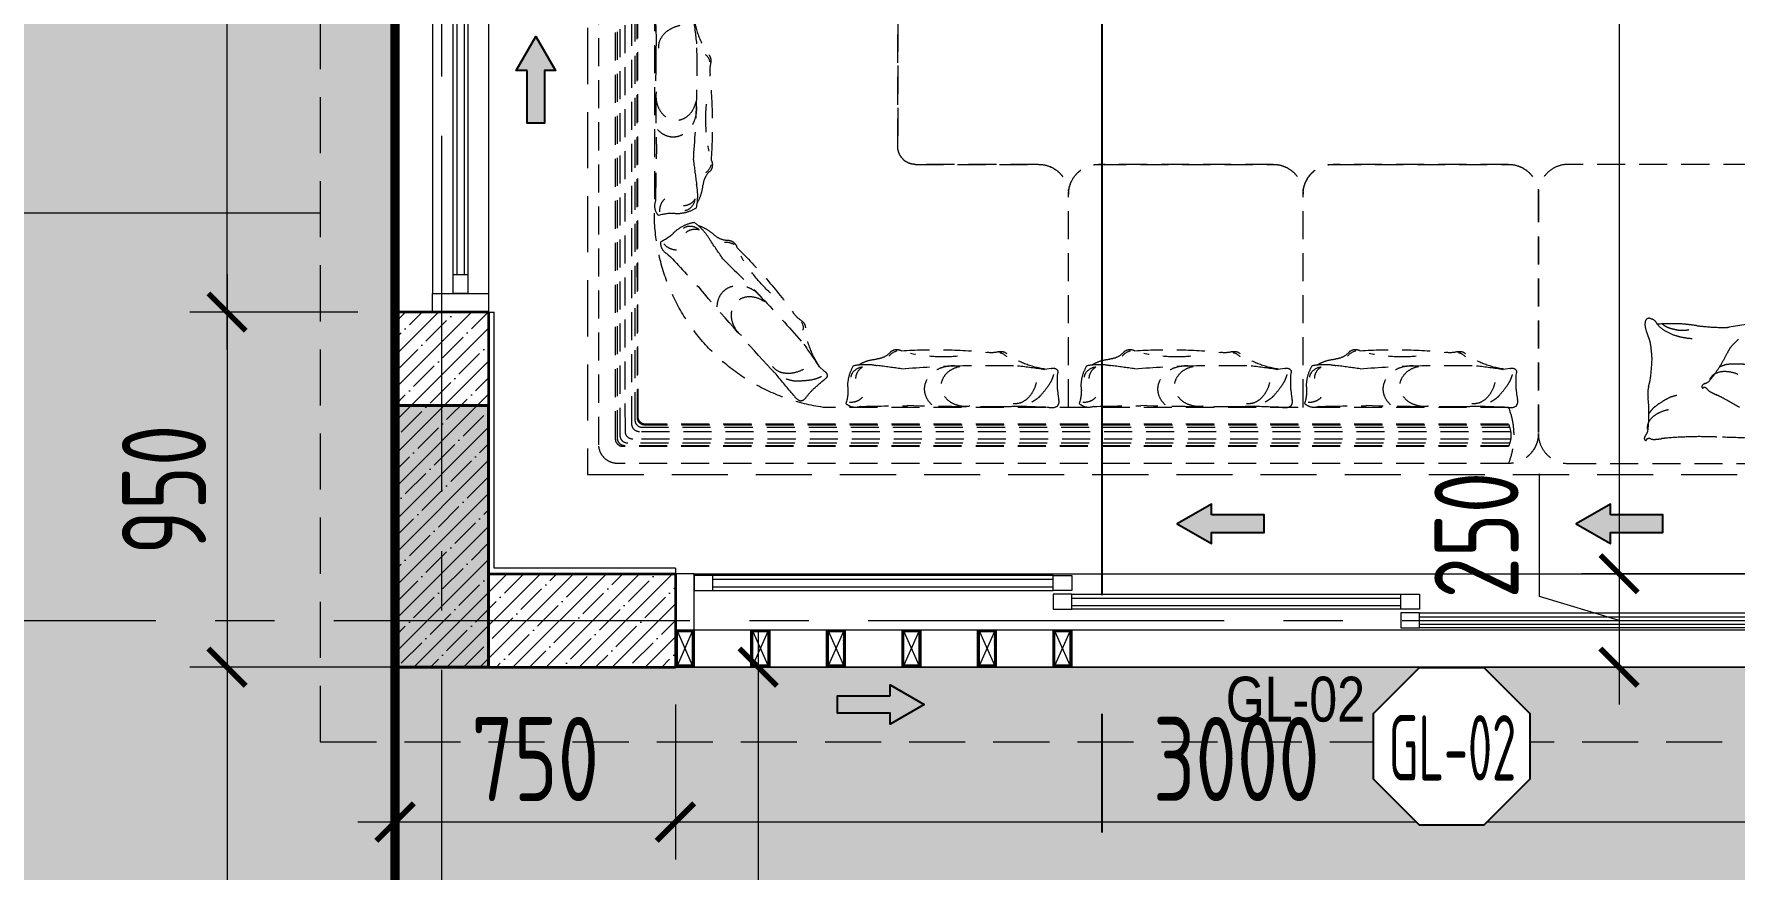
# Model space of a CAD drawing. Header units: millimetres. Extents: x -8913 to 62688, y -13000 to 43000.
# Drawn here: x 2034 to 6584, y 7457 to 9694 of the extents above; entities that cross this region are included whole.
import ezdxf
from ezdxf.enums import TextEntityAlignment as Align
from ezdxf.xclip import XClip

# ---------------------------------------------------------------- set-up
doc = ezdxf.new("R2010")
doc.units = ezdxf.units.MM
doc.header["$MEASUREMENT"] = 0
doc.header["$XCLIPFRAME"] = 0
doc.header["$PDMODE"] = 1
for name, pattern in [('1735 X DT-5BR-GFP$0$DASHED', [0.75, 0.5, -0.25]), ('1735 X DT-5BR-GFP$0$HIDDEN', [0.375, 0.25, -0.125]), ('1735 X DT-5BR-Grids$0$CENTER2', [28.575, 19.05, -3.175, 3.175, -3.175]), ('1735 X DT-5BR-Plot Limit$0$PHANTOM', [2.5, 1.25, -0.25, 0.25, -0.25, 0.25, -0.25])]:
    doc.linetypes.add(name, pattern=pattern)
for name, color, linetype, lineweight in [('02-Col-DT-5BR-Ground$0$ST--Column', 4, 'Continuous', 40), ('05--LEADER', 8, 'Continuous', 13), ('07--DIM-2', 2, 'Continuous', 25), ('08--WINREF', 7, 'Continuous', 25), ('1735 X DT-5BR-GFP$0$04--HATCH-0', 251, 'Continuous', 9), ('1735 X DT-5BR-GFP$0$06--LINE ABOVE', 9, '1735 X DT-5BR-GFP$0$DASHED', 15), ('1735 X DT-5BR-GFP$0$F--BLOCKWALL-3--INSULATED', 3, 'Continuous', 35), ('1735 X DT-5BR-GFP$0$F--BLOCKWALL-HATCH--INSULATED', 251, 'Continuous', 13), ('1735 X DT-5BR-GFP$0$L--DOORS-1', 9, 'Continuous', 18), ('1735 X DT-5BR-GFP$0$L--DOORS-2', 2, 'Continuous', 25), ('1735 X DT-5BR-GFP$0$L--LOUVER-TIMBER', 1, 'Continuous', 15), ('1735 X DT-5BR-GFP$0$L--WINDOW-0', 8, 'Continuous', 13), ('1735 X DT-5BR-GFP$0$L--WINDOW-1', 9, 'Continuous', 18), ('1735 X DT-5BR-GFP$0$L--WINDOW-2', 2, 'Continuous', 15), ('1735 X DT-5BR-GFP$0$M--PLASTER-0', 8, 'Continuous', 9), ('1735 X DT-5BR-GFP$0$N--FURNITURE-0', 251, '1735 X DT-5BR-GFP$0$HIDDEN', 13), ('1735 X DT-5BR-GFP-Ext$0$A-HATCH ID PAVING', 251, 'Continuous', 0), ('1735 X DT-5BR-Grids$0$03--GRID', 252, '1735 X DT-5BR-Grids$0$CENTER2', 5), ('1735 X DT-5BR-Grids$0$08--SECTREF-LINE', 7, 'Continuous', 25), ('Z--X-REF', 7, 'Continuous', 0)]:
    doc.layers.add(name, color=color, linetype=linetype, lineweight=lineweight)
for name, color, linetype in [('02-Col-DT-5BR-Ground$0$ST--Column Hatch', 253, 'Continuous'), ('08--SPACENUMBER-1', 8, 'Continuous'), ('08--WINREF-1', 8, 'Continuous'), ('1735 X DT-5BR-GFP$0$G-COLR-252', 252, 'Continuous'), ('1735 X DT-5BR-GFP$0$L-Louvers 1', 2, 'Continuous'), ('1735 X DT-5BR-Plot Limit$0$Z-BUILDING SETBACK', 150, '1735 X DT-5BR-Plot Limit$0$PHANTOM')]:
    doc.layers.add(name, color=color, linetype=linetype)
for name, color, linetype, lineweight, plot in [('1735 X DT-5BR-GFP$0$00--Glazing No', 6, 'Continuous', 0, False), ('1735 X DT-5BR-GFP$0$X-Wipeout 1', 251, 'Continuous', 25, False), ('1735 X DT-5BR-GFP-Ext$0$00--ORIGIN', 6, 'Continuous', 0, False)]:
    doc.layers.add(name, color=color, linetype=linetype, lineweight=lineweight, plot=plot)
doc.styles.add('1735 X DT-5BR-GFP$0$style1', font='arial.ttf', dxfattribs={"width": 0.8, "height": 250})
doc.styles.add('ISO', font='isocp2.shx', dxfattribs={"width": 0.8})
doc.dimstyles.new('1-100_AR', dxfattribs={"dimtxt": 225, "dimasz": 100, "dimexe": 100, "dimexo": 100, "dimgap": 0, "dimtad": 0, "dimdec": 0, "dimzin": 12, "dimdsep": 46, "dimtxsty": 'ISO', "dimblk": 'ARCHTICK', "dimcen": 100, "dimdle": 100, "dimclrd": 8, "dimclre": 9, "dimclrt": 2, "dimadec": 0, "dimazin": 0, "dimtfac": 1, "dimtdec": 0, "dimtmove": 0, "dimatfit": 2, "dimldrblk": 'ARCHTICK', "dimfxl": 1, "dimtvp": 0.75, "dimtolj": 1, "dimtzin": 12, "dimlwd": 9, "dimlwe": 9, "dimarcsym": 0})
doc.dimstyles.new('Copy of 1-100_AR LEADER', dxfattribs={"dimtxt": 200, "dimasz": 100, "dimexe": 100, "dimexo": 100, "dimgap": 0, "dimtad": 0, "dimdec": 0, "dimzin": 12, "dimdsep": 46, "dimtxsty": 'ISO', "dimcen": 150, "dimdle": 100, "dimclrd": 8, "dimclre": 9, "dimclrt": 2, "dimadec": 0, "dimazin": 0, "dimtfac": 1, "dimtdec": 0, "dimtmove": 0, "dimatfit": 2, "dimfxl": 1, "dimtvp": 0.75, "dimtolj": 1, "dimtzin": 12, "dimlwd": 9, "dimlwe": 9, "dimarcsym": 0})

# ---------------------------------------------------------------- blocks, each defined once
blk = doc.blocks.new('1735 X DT-5BR-GFP$0$A$Cfd436dfb')
at = {"ltscale": 300}
for p, q in [((663.2, 607.6), (-1720.3, 608.3)), ((639.1, 550.3), (-1724.5, 550.9)), ((646, 557.6), (-1722.2, 558.2)), ((648.2, 562.6), (-1719.4, 563.3)), ((713.2, -1825.4), (713.2, 557.6)), ((628.1, 536.7), (-1726.6, 537.3)), ((608.4, 519), (-1725.3, 519.6)), ((597.4, 510.2), (-1722.9, 510.7)), ((590.5, 504.5), (-1720.7, 505.1)), ((588.2, 502.8), (-1719.9, 503.3)), ((648.1, -1831.4), (648.1, 516.7)), ((659.1, -1828.9), (659.1, 530.3)), ((666, -1825.4), (666, 537.6)), ((668.2, -1825.4), (668.2, 542.6)), ((6.4, 457.9), (-1719.8, 458.4)), ((608.2, -1825.4), (608.2, 482.8)), ((610.5, -1826.4), (610.5, 484.5)), ((617.4, -1828.9), (617.4, 490.2)), ((628.4, -1831.4), (628.4, 499)), ((466.4, 4.5), (454.3, 18.5)), ((563.2, -1825.4), (563.2, 7.8)), ((-133.9, -192.2), (-463.4, -191.9)), ((-86.8, -568.8), (-86.8, -239.3)), ((459.2, -603.2), (461.6, -584.9)), ((563.2, -648.8), (-6.8, -648.8)), ((-86.8, -1196.2), (-86.8, -728.8)), ((459.2, -1227.4), (461.6, -1209)), ((563.2, -1276.2), (-6.8, -1276.2)), ((-86.8, -1825.4), (-86.8, -1356.2)), ((459.2, -1830.1), (461.6, -1811.7)), ((-6.8, -1905.4), (633.2, -1905.4))]:
    blk.add_line(p, q, dxfattribs=at)
for points in [[(-86.8, -1196.2, 0.414214), (-6.8, -1276.2, 0.425535), (-86.8, -1356.2), (-86.8, -1825.4, 0.414214), (-6.8, -1905.4), (633.2, -1905.4, 0.414214), (713.2, -1825.4), (713.2, 557.6, 0.414127), (663.2, 607.6), (-1720.3, 608.3, 0.373729)], [(-463.4, -191.9), (-133.9, -192.2, -0.414214), (-86.8, -239.3), (-86.8, -568.8, 0.414214), (-6.8, -648.8, 0.414214), (-86.8, -728.8), (-86.8, -1196.2)], [(-397.7, 447.4, 0.088153), (-418.5, 444.3, 0.088153), (-437.3, 431.5, 0.077547), (-450.4, 413.3, 0.077547), (-458.8, 390.4)], [(453.6, 143.3, -0.088153), (467.1, 127.1, -0.088153), (472.6, 105, -0.077547), (470.2, 82.7, -0.077547), (461.2, 60.1)], [(487.2, 106.6, -0.027842), (492, 90.3, -0.048685), (493.1, 80.2, -0.023666), (491.9, 53.7, -0.031223), (488.8, 33.1, -0.046801), (486.8, 26.2, -0.023191), (481, 12.5)], [(553.8, -500.8, -0.088153), (550.8, -521.7, -0.088153), (538, -540.6, -0.077547), (519.9, -553.7, -0.077547), (497.1, -562.2)], [(549, -550.4, -0.027842), (540.1, -564.8, -0.048685), (533.3, -572.4, -0.023666), (512.9, -589.3, -0.031223), (495.5, -600.8, -0.046801), (489, -603.9, -0.023191), (475, -608.7)], [(553.8, -1125, -0.088153), (550.8, -1145.9, -0.088153), (538, -1164.7, -0.077547), (519.9, -1177.8, -0.077547), (497.1, -1186.3)], [(549, -1174.6, -0.027842), (540.1, -1188.9, -0.048685), (533.3, -1196.5, -0.023666), (512.9, -1213.4, -0.031223), (495.5, -1224.9, -0.046801), (489, -1228, -0.023191), (475, -1232.9)], [(553.8, -1727.7, -0.088153), (550.8, -1748.6, -0.088153), (538, -1767.4, -0.077547), (519.9, -1780.5, -0.077547), (497.1, -1789)], [(549, -1777.3, -0.027842), (540.1, -1791.7, -0.048685), (533.3, -1799.2, -0.023666), (512.9, -1816.1, -0.031223), (495.5, -1827.6, -0.046801), (489, -1830.7, -0.023191), (475, -1835.6)]]:
    blk.add_lwpolyline(points, format="xyb", dxfattribs=at)
for centre, radius, start, end in [((663.2, 557.6), 50, 0, 89.9831), ((639.1, 530.3), 20, 0, 89.9863), ((646, 537.6), 20, 0, 89.9863), ((648.2, 542.6), 20, 0, 89.9831), ((588.2, 482.8), 20, 0, 89.9864), ((590.5, 484.5), 20, 0, 89.9863), ((597.4, 490.2), 20, 0, 89.9863), ((608.4, 499), 20, 0, 89.9863), ((628.1, 516.7), 20, 0, 89.9863), ((41.3, -68.4), 527.4, 8.3035, 93.7989), ((-133.9, -239.3), 47.1, 0, 90), ((-6.8, -568.8), 80, 180, 270), ((-6.8, -728.8), 80, 90, 180), ((-6.8, -1196.2), 80, 180, 270), ((-6.8, -1356.2), 80, 90, 180), ((-6.8, -1825.4), 80, 180, 270), ((638.2, -1634.6), 205, 248.5398, 291.4602), ((638.2, -1761.4), 70.7, 244.8934, 295.1066), ((633.2, -1825.4), 80, 270, 0)]:
    blk.add_arc(centre, radius, start, end, dxfattribs=at)
at = {"ltscale": 300, "extrusion": (0, 0, -1)}
for centre, major_axis, ratio, start_param, end_param in [((-569.4, -1756.8), (-2656.9, -9.1), 0.833333, 1.602172, 1.630148), ((-381.7, -9.9), (-557.9, -1.9), 0.833333, 1.506, 1.567735), ((-302.9, -4217.8), (-5608.1, -19.2), 0.833333, 1.559014, 1.607147), ((-270.2, 400.5), (-65.3, -0.2), 0.833333, 1.404055, 4.4728), ((-295, 9576), (-10949.1, -37.6), 0.833333, 4.687324, 4.698816), ((24.6, 432.5), (-31.1, -0.1), 0.833333, 1.110202, 2.520847), ((-235.8, 408.5), (-75.3, -0.3), 0.833333, 2.403599, 4.967259), ((39.3, 410), (-42.5, -0.1), 0.833333, 0.649384, 1.598042), ((202.2, 413.7), (-157.7, -0.5), 0.833333, -0.072635, 0.264796), ((-22.8, 379.9), (-46, -0.2), 0.833333, 3.108524, 4.048144), ((0, 379.8), (-36.4, -0.1), 0.833333, 3.20934, 4.558843), ((-108.6, 402), (-153.5, -0.5), 0.833333, 3.132613, 3.595152), ((-516, 186.6), (-203.8, -0.7), 0.833333, 1.738714, 2.304904), ((-270.2, 1272.6), (-1121.1, -3.8), 0.833333, -1.44368, -1.378451), ((-337.8, 2382.6), (-2445.5, -8.4), 0.833333, 4.617272, 4.744416), ((-355, 333), (-27.9, -0.1), 0.833333, -1.34902, -0.493909), ((-209, 23.4), (-358.8, -1.2), 0.833333, 1.463749, 1.817806), ((-843.3, -3706.8), (-4929.4, -16.9), 0.833333, 1.725317, 1.738688), ((-99.7, 338.5), (-40.7, -0.1), 0.833333, 3.683167, 4.393214), ((-25.6, 286.2), (-51.7, -0.2), 0.833333, 0.564422, 1.465861), ((-2.7, 453.5), (-132.5, -0.5), 0.833333, 4.469312, 4.949941), ((-41.7, 410.5), (-98.3, -0.3), 0.833333, 4.095662, 4.607454), ((-364.4, 324.2), (-20.4, -0.1), 0.833333, 4.402902, 5.577861), ((-338.3, 256.8), (-64.7, -0.2), 0.833333, 1.261309, 1.747309), ((-194.6, 2411.6), (7.2, -2108.4), 0.8, -0.052799, 0.082929), ((-85.7, 321.6), (-22.2, -0.1), 0.833333, 3.891185, 5.320346), ((611.4, -70.1), (-118.9, -132), 0.8, 1.650181, 1.804671), ((503.4, 45.2), (-33.3, -36.9), 0.8, 2.973009, 3.519412), ((531.9, 64.8), (-10.1, -11.2), 0.8, 3.727753, 5.112267), ((500.9, -760.9), (177.7, 0), 0.8, 4.791774, 4.946264), ((547.9, -611.5), (-15, 0), 0.8, 3.727753, 5.112267), ((514.2, -603.5), (-49.7, 0), 0.8, 2.973009, 3.519412), ((514.2, -1227.7), (-49.7, 0), 0.8, 2.973009, 3.519412), ((500.9, -1385), (177.7, 0), 0.8, 4.791774, 4.946264), ((547.9, -1235.7), (-15, 0), 0.8, 3.727753, 5.112267), ((500.9, -1987.8), (177.7, 0), 0.8, 4.791774, 4.946264), ((547.9, -1838.4), (-15, 0), 0.8, 3.727753, 5.112267), ((514.2, -1830.4), (-49.7, 0), 0.8, 2.973009, 3.519412)]:
    blk.add_ellipse(centre, major_axis=major_axis, ratio=ratio, start_param=start_param, end_param=end_param, dxfattribs=at)
at = {"ltscale": 300}
for centre, major_axis, ratio, start_param, end_param in [((-15.9, 518.1), (117.2, -105.6), 0.833333, -0.072635, 0.264796), ((129, 413.7), (23.1, -20.8), 0.833333, 1.110202, 2.520847), ((103, 406.8), (31.6, -28.4), 0.833333, 0.649384, 1.598042), ((6463.3, 7015.5), (8135.5, -7327.8), 0.833333, 4.687324, 4.698816), ((207.9, 302.2), (114.1, -102.7), 0.833333, 3.132613, 3.595152), ((112.1, 358), (27.1, -24.4), 0.833333, 3.20934, 4.558843), ((129.2, 342.9), (34.2, -30.8), 0.833333, 3.108524, 4.048144), ((163.3, 411.2), (98.5, -88.7), 0.833333, 4.469312, 4.949941), ((163.7, 353.1), (73.1, -65.8), 0.833333, 4.095662, 4.607454), ((-2727.3, -3270.6), (4167, -3753.3), 0.833333, 1.559014, 1.607147), ((68.8, 271.2), (38.4, -34.6), 0.833333, 0.564422, 1.465861), ((-1983.9, -3250.1), (3662.7, -3299.1), 0.833333, 1.725317, 1.738688), ((1699.2, 1625.5), (1817.1, -1636.7), 0.833333, 4.617272, 4.744416), ((307, 222.2), (55.9, -50.4), 0.833333, 2.403599, 4.967259), ((137.3, 257.6), (16.5, -14.9), 0.833333, 3.891185, 5.320346), ((159, 260.8), (30.3, -27.3), 0.833333, 3.683167, 4.393214), ((1611.8, 1742.6), (-1411.1, -1566.6), 0.8, -0.052799, 0.082929), ((327.4, 193.4), (48.5, -43.7), 0.833333, 1.404055, 4.4728), ((30.3, -46.9), (266.6, -240.1), 0.833333, 1.463749, 1.817806), ((136.9, -186.9), (414.5, -373.4), 0.833333, 1.506, 1.567735), ((-887.9, -1614), (1974.1, -1778.1), 0.833333, 1.602172, 1.630148), ((282.3, 40.9), (48, -43.3), 0.833333, 1.261309, 1.747309), ((346.7, 73.7), (15.1, -13.6), 0.833333, 4.402902, 5.577861), ((345.6, 86.5), (20.7, -18.7), 0.833333, -1.34902, -0.493909), ((368, -130), (151.4, -136.4), 0.833333, 1.738714, 2.304904), ((908.8, 843.3), (833, -750.3), 0.833333, -1.44368, -1.378451), ((476.2, 7.9), (8.97, -8.08), 0.833333, 4.284924, 6.566847), ((1177.4, -578.6), (670.8, -604.2), 0.833333, 3.124194, 3.182409), ((515.7, -145), (0, -98.3), 0.833333, 4.095662, 4.607454), ((558.6, -105.9), (0, -132.5), 0.833333, 4.469312, 4.949941), ((507.4, -211.9), (0, -153.5), 0.833333, 3.132613, 3.595152), ((484.8, -103.4), (0, -36.4), 0.833333, 3.20934, 4.558843), ((485, -126.2), (0, -46), 0.833333, 3.108524, 4.048144), ((518.1, 98.9), (0, -157.7), 0.833333, -0.072635, 0.264796), ((514.9, -64), (0, -42.5), 0.833333, 0.649384, 1.598042), ((537.4, -78.7), (0, -31.1), 0.833333, 1.110202, 2.520847), ((391.3, -129.3), (0, -51.7), 0.833333, 0.564422, 1.465861), ((9682.1, -366.9), (0, -10949.1), 0.833333, 4.687324, 4.698816), ((427, -189.3), (0, -22.2), 0.833333, 3.891185, 5.320346), ((443.9, -203.3), (0, -40.7), 0.833333, 3.683167, 4.393214), ((-3598.9, -960.8), (0, -4929.4), 0.833333, 1.725317, 1.738688), ((2517.3, -291), (-2108.4, 0), 0.8, -0.052799, 0.082929), ((129.2, -313.6), (0, -358.8), 0.833333, 1.463749, 1.817806), ((2488.8, -434.4), (0, -2445.6), 0.833333, 4.617272, 4.744416), ((-4111.7, -422.1), (0, -5608.1), 0.833333, 1.559014, 1.607147), ((514.3, -339.1), (0, -75.3), 0.833333, 2.403599, 4.967259), ((506.5, -373.5), (0, -65.3), 0.833333, 1.404055, 4.4728), ((363.1, -442.1), (0, -64.7), 0.833333, 1.261309, 1.747309), ((430.6, -468), (0, -20.4), 0.833333, 4.402902, 5.577861), ((439.3, -458.6), (0, -27.9), 0.833333, -1.34902, -0.493909), ((293.5, -620.1), (0, -203.8), 0.833333, 1.738714, 2.304904), ((96.5, -486.5), (0, -557.9), 0.833333, 1.506, 1.567735), ((1378.6, -370.5), (0, -1121.1), 0.833333, -1.44368, -1.378451), ((-1649.7, -680.2), (0, -2656.9), 0.833333, 1.602172, 1.630148), ((468.4, -608.2), (0, -12.1), 0.833333, 4.284924, 6.566847), ((501.9, -1521.8), (0, -902.7), 0.833333, 3.124194, 3.182409), ((507.4, -836.1), (0, -153.5), 0.833333, 3.132613, 3.595152), ((518.1, -525.3), (0, -157.7), 0.833333, -0.072635, 0.264796), ((537.4, -702.8), (0, -31.1), 0.833333, 1.110202, 2.520847), ((515.7, -769.2), (0, -98.3), 0.833333, 4.095662, 4.607454), ((558.6, -730), (0, -132.5), 0.833333, 4.469312, 4.949941), ((484.8, -727.5), (0, -36.4), 0.833333, 3.20934, 4.558843), ((485, -750.3), (0, -46), 0.833333, 3.108524, 4.048144), ((514.9, -688.1), (0, -42.5), 0.833333, 0.649384, 1.598042), ((9682.1, -991), (0, -10949.1), 0.833333, 4.687324, 4.698816), ((391.3, -753.5), (0, -51.7), 0.833333, 0.564422, 1.465861), ((-3598.9, -1584.9), (0, -4929.4), 0.833333, 1.725317, 1.738688), ((427, -813.5), (0, -22.2), 0.833333, 3.891185, 5.320346), ((443.9, -827.4), (0, -40.7), 0.833333, 3.683167, 4.393214), ((2517.3, -915.2), (-2108.4, 0), 0.8, -0.052799, 0.082929), ((129.2, -937.8), (0, -358.8), 0.833333, 1.463749, 1.817806), ((2488.8, -1058.5), (0, -2445.6), 0.833333, 4.617272, 4.744416), ((-4111.7, -1046.2), (0, -5608.1), 0.833333, 1.559014, 1.607147), ((514.3, -963.2), (0, -75.3), 0.833333, 2.403599, 4.967259), ((506.5, -997.7), (0, -65.3), 0.833333, 1.404055, 4.4728), ((430.6, -1092.2), (0, -20.4), 0.833333, 4.402902, 5.577861), ((363.1, -1066.3), (0, -64.7), 0.833333, 1.261309, 1.747309), ((439.3, -1082.8), (0, -27.9), 0.833333, -1.34902, -0.493909), ((293.5, -1244.2), (0, -203.8), 0.833333, 1.738714, 2.304904), ((1378.6, -994.7), (0, -1121.1), 0.833333, -1.44368, -1.378451), ((96.5, -1110.6), (0, -557.9), 0.833333, 1.506, 1.567735), ((-1649.7, -1304.3), (0, -2656.9), 0.833333, 1.602172, 1.630148), ((468.4, -1232.4), (0, -12.1), 0.833333, 4.284924, 6.566847), ((501.9, -2145.9), (0, -902.7), 0.833333, 3.124194, 3.182409), ((515.7, -1371.9), (0, -98.3), 0.833333, 4.095662, 4.607454), ((558.6, -1332.7), (0, -132.5), 0.833333, 4.469312, 4.949941), ((507.4, -1438.8), (0, -153.5), 0.833333, 3.132613, 3.595152), ((484.8, -1330.3), (0, -36.4), 0.833333, 3.20934, 4.558843), ((485, -1353.1), (0, -46), 0.833333, 3.108524, 4.048144), ((518.1, -1128), (0, -157.7), 0.833333, -0.072635, 0.264796), ((514.9, -1290.9), (0, -42.5), 0.833333, 0.649384, 1.598042), ((537.4, -1305.5), (0, -31.1), 0.833333, 1.110202, 2.520847), ((9682.1, -1593.8), (0, -10949.1), 0.833333, 4.687324, 4.698816), ((391.3, -1356.2), (0, -51.7), 0.833333, 0.564422, 1.465861), ((-3598.9, -2187.6), (0, -4929.4), 0.833333, 1.725317, 1.738688), ((427, -1416.2), (0, -22.2), 0.833333, 3.891185, 5.320346), ((443.9, -1430.1), (0, -40.7), 0.833333, 3.683167, 4.393214), ((2517.3, -1517.9), (-2108.4, 0), 0.8, -0.052799, 0.082929), ((129.2, -1540.5), (0, -358.8), 0.833333, 1.463749, 1.817806), ((2488.8, -1661.2), (0, -2445.6), 0.833333, 4.617272, 4.744416), ((-4111.7, -1649), (0, -5608.1), 0.833333, 1.559014, 1.607147), ((514.3, -1565.9), (0, -75.3), 0.833333, 2.403599, 4.967259), ((506.5, -1600.4), (0, -65.3), 0.833333, 1.404055, 4.4728), ((363.1, -1669), (0, -64.7), 0.833333, 1.261309, 1.747309), ((430.6, -1694.9), (0, -20.4), 0.833333, 4.402902, 5.577861), ((439.3, -1685.5), (0, -27.9), 0.833333, -1.34902, -0.493909), ((293.5, -1846.9), (0, -203.8), 0.833333, 1.738714, 2.304904), ((96.5, -1713.3), (0, -557.9), 0.833333, 1.506, 1.567735), ((1378.6, -1597.4), (0, -1121.1), 0.833333, -1.44368, -1.378451), ((-1649.7, -1907.1), (0, -2656.9), 0.833333, 1.602172, 1.630148), ((468.4, -1835.1), (0, -12.1), 0.833333, 4.284924, 6.566847), ((501.9, -2748.6), (0, -902.7), 0.833333, 3.124194, 3.182409)]:
    blk.add_ellipse(centre, major_axis=major_axis, ratio=ratio, start_param=start_param, end_param=end_param, dxfattribs=at)
blk = doc.blocks.new('1735 X DT-5BR-GFP$0$A$Cafd28e39')
at = {"ltscale": 300}
blk.add_lwpolyline([(3663.5, 130), (3663.5, 770, 0.414214), (3583.5, 850), (2643.5, 850, 0.414214), (2563.5, 770), (2563.5, 130, 0.414214), (2643.5, 50), (3583.5, 50, 0.414214)], format="xyb", close=True, dxfattribs=at)
for points in [[(3099.1, 382.2, -0.017905), (3085.1, 368.6, 0.033397), (3078.1, 361.1, 0.03204), (3068.6, 344.9, -0.018442), (3053.4, 316.2, -0.010837), (3035.3, 289, -0.014624), (3020.3, 270, -0.111249), (3009, 263.6, 0.153708), (3001.7, 258.2, 0.076444), (3000.9, 254.3, 0.215512), (3001.8, 252.6, 0.585858), (3004.7, 252.3, -0.363489), (3007.8, 253.2, -0.191716), (3016, 248.1, 0.129675), (3027.3, 239.8, 0.01735), (3040, 233.5, -0.019326), (3051.4, 227.8, -0.018818), (3101.7, 199.8, -0.021828)], [(2881.6, 422.2, 0.263368), (2865.8, 436.3, 0.494818), (2850.1, 431.7, 0.049225), (2848.6, 422.8, 0.036831), (2850.1, 410.9, 0.031893), (2856.9, 391.7, -0.035782), (2862.8, 374.7, -0.032941), (2867.8, 329.5, -0.026564), (2862.8, 273.4, -0.017905), (2858.3, 254.5, 0.033397), (2856.4, 244.3, 0.03204), (2857, 225.6, -0.018442), (2859.5, 193.2, -0.010837), (2858.9, 160.6, -0.014624), (2856.4, 136.4, -0.111249), (2850.2, 125.1, 0.153708), (2846.9, 116.5, 0.076444), (2848.4, 112.8, 0.215512), (2850.1, 111.8, 0.585858), (2852.6, 113.2, -0.363489), (2854.8, 115.6, -0.191716), (2864.5, 115.6, 0.129675), (2878.5, 114.7, 0.01735), (2892.6, 116.2, -0.019326), (2905.3, 117.5, -0.018818), (2962.7, 120.8, -0.021828), (3012.4, 121.3, -0.006204), (3040.9, 120.6, -0.001963), (3130.7, 117.5, -0.028341)], [(3130.8, 423.2), (3073.9, 414.7, -0.073041), (3057.5, 413.7, -0.023305), (3006.1, 416.6, -0.018299), (2986.9, 418.6, 0.01097), (2955, 422.3, 0.042281), (2926.2, 423.8, 0.027201), (2881.4, 422.3)], [(2881.6, 422.3, 0.077379), (2902.9, 404.8, 0.077379), (2932, 392, 0.047525), (2952.7, 387, 0.047525), (2974.6, 384.4)], [(2895.1, 423.1, 0.05369), (2906, 415.9, 0.070312), (2916.3, 411.8, 0.015448), (2923.5, 410, 0.013244), (2932, 408, 0.082127), (2947.2, 406.5, 0.064164), (2966.7, 408)], [(3022, 275.6, -0.088153), (3033.8, 288.7, -0.088153), (3053.1, 295.1, -0.077547), (3074.2, 294.6, -0.077547), (3097.3, 288.3)], [(3048.2, 307.9, -0.027842), (3062.1, 313.3, -0.048685), (3071.2, 315, -0.023666), (3096.1, 315.9, -0.031223), (3115.9, 314.7, -0.046801), (3122.7, 313.4, -0.023191), (3136.7, 309.3)], [(2859.6, 183.4, -0.027842), (2868.5, 195.4, -0.048685), (2875.3, 201.7, -0.023666), (2895.8, 215.8, -0.031223), (2913.1, 225.4, -0.046801), (2919.6, 228, -0.023191), (2933.6, 232)], [(2854.8, 142.1, -0.088153), (2857.8, 159.5, -0.088153), (2870.6, 175.2, -0.077547), (2888.7, 186.1, -0.077547), (2911.6, 193.2)]]:
    blk.add_lwpolyline(points, format="xyb", dxfattribs=at)
at = {"xscale": -1, "rotation": 90}
blk.add_blockref('1735 X DT-5BR-GFP$0$A$Cfd436dfb', (658.2, 763.2), dxfattribs=at)
blk = doc.blocks.new('*U428')
at = {"layer": '1735 X DT-5BR-GFP$0$L--WINDOW-0'}
for p, q in [((1450, 0), (-1450, 0)), ((490, -5), (1400, -5)), ((1400, -45), (490, -45)), ((440, -55), (-440, -55)), ((-490, -105), (-1400, -105)), ((-440, -95), (440, -95)), ((1450, -150), (-1450, -150)), ((-1400, -145), (-490, -145)), ((1500, -250), (-1500, -250))]:
    blk.add_line(p, q, dxfattribs=at)
at = {"layer": '1735 X DT-5BR-GFP$0$L--WINDOW-1'}
for p, q in [((1400, -15), (490, -15)), ((1400, -35), (490, -35)), ((440, -65), (-440, -65)), ((440, -85), (-440, -85)), ((-490, -115), (-1400, -115)), ((-490, -135), (-1400, -135))]:
    blk.add_line(p, q, dxfattribs=at)
at = {"layer": '1735 X DT-5BR-GFP$0$L--WINDOW-2'}
for points in [[(1500, -150), (1450, -150), (1450, 0), (1500, 0)], [(-1500, -150), (-1450, -150), (-1450, 0), (-1500, 0)], [(440, -45), (490, -45), (490, -5), (440, -5)], [(1450, -45), (1400, -45), (1400, -5), (1450, -5)], [(-490, -95), (-440, -95), (-440, -55), (-490, -55)], [(490, -95), (440, -95), (440, -55), (490, -55)], [(-1450, -145), (-1400, -145), (-1400, -105), (-1450, -105)], [(-440, -145), (-490, -145), (-490, -105), (-440, -105)]]:
    blk.add_lwpolyline(points, close=True, dxfattribs=at)
blk = doc.blocks.new('1735 X DT-5BR-GFP$0$Fix Louver')
at = {"layer": '1735 X DT-5BR-GFP$0$04--HATCH-0'}
h = blk.add_hatch(dxfattribs=at)
h.set_pattern_fill('ANSI38', color=256, scale=20)
h.paths.add_polyline_path([(5, 95), (45, 95), (45, 5), (5, 5)], flags=16)
h.paths.add_polyline_path([(0, 100), (50, 100), (50, 0), (0, 0)])
for p, q in [((5, 95), (45, 5)), ((45, 95), (5, 5))]:
    blk.add_line(p, q, dxfattribs=at)
at = {"layer": '1735 X DT-5BR-GFP$0$L--LOUVER-TIMBER'}
for points in [[(0, 100), (50, 100), (50, 0), (0, 0)], [(5, 95), (45, 95), (45, 5), (5, 5)]]:
    blk.add_lwpolyline(points, close=True, dxfattribs=at)
blk = doc.blocks.new('*U425')
at = {"layer": '1735 X DT-5BR-GFP$0$L--WINDOW-0'}
for p, q in [((1450, 0), (-850, 0)), ((275, -55), (-800, -55)), ((-800, -95), (275, -95)), ((1450, -150), (-850, -150)), ((1500, -250), (-900, -250))]:
    blk.add_line(p, q, dxfattribs=at)
at = {"layer": '1735 X DT-5BR-GFP$0$L--WINDOW-1'}
for p, q in [((275, -65), (-800, -65)), ((275, -85), (-800, -85))]:
    blk.add_line(p, q, dxfattribs=at)
at = {"layer": '1735 X DT-5BR-GFP$0$L--WINDOW-2'}
for points in [[(-900, -150), (-850, -150), (-850, 0), (-900, 0)], [(-850, -95), (-800, -95), (-800, -55), (-850, -55)]]:
    blk.add_lwpolyline(points, close=True, dxfattribs=at)
blk = doc.blocks.new('1735 X DT-5BR-GFP$0$arrow 1')
blk.add_wipeout([(-232, 23.4), (-91.3, 23.4), (-91.3, 52.7), (0, 0), (-91.3, -52.7), (-91.3, -23.4), (-232, -23.4)]).dxf.layer = '1735 X DT-5BR-GFP$0$X-Wipeout 1'
at = {"layer": '1735 X DT-5BR-GFP$0$L--DOORS-1', "transparency": 33554623}
h = blk.add_hatch(color=252, dxfattribs=at)
h.dxf.hatch_style = 1
h.paths.add_polyline_path([(-232, 23.4), (-91.3, 23.4), (-91.3, 52.7), (0, 0), (-91.3, -52.7), (-91.3, -23.4), (-232, -23.4)])
at = {"layer": '1735 X DT-5BR-GFP$0$L--DOORS-2'}
blk.add_lwpolyline([(-91.3, 23.4), (-91.3, 52.7), (0, 0), (-91.3, -52.7), (-91.3, -23.4), (-232, -23.4), (-232, 23.4), (-91.3, 23.4)], dxfattribs=at)
blk = doc.blocks.new('02-Col-DT-5BR-Ground')
at = {"layer": '02-Col-DT-5BR-Ground$0$ST--Column Hatch'}
h = blk.add_hatch(color=256, dxfattribs=at)
h.dxf.hatch_style = 1
h.paths.add_polyline_path([(3250, 8700), (3000, 8700), (3000, 8000), (3250, 8000)])
at = {"layer": '02-Col-DT-5BR-Ground$0$ST--Column', "elevation": 0}
blk.add_lwpolyline([(3250, 8700), (3000, 8700), (3000, 8000), (3250, 8000)], close=True, dxfattribs=at)
blk = doc.blocks.new('1735 X DT-5BR-GFP')
at = {"layer": '1735 X DT-5BR-GFP$0$F--BLOCKWALL-HATCH--INSULATED'}
h = blk.add_hatch(dxfattribs=at)
h.set_pattern_fill('ANSI35', color=256, scale=250, style=0)
h.paths.add_polyline_path([(3250, 8950), (3000, 8950), (3000, 8000), (3750, 8000), (3750, 8250), (3250, 8250)])
at = {"layer": '1735 X DT-5BR-GFP$0$06--LINE ABOVE', "ltscale": 300}
for points in [[(3000, 20100), (2800, 20100), (2800, 7800), (7350, 7800), (7350, 6250), (15200, 6250), (15200, 23000), (7700, 23000), (7700, 24700), (2800, 24700), (2800, 21100), (3000, 21100)], [(3515, 15785), (3515, 8515), (10035, 8515)]]:
    blk.add_lwpolyline(points, dxfattribs=at)
at = {"layer": '1735 X DT-5BR-GFP$0$F--BLOCKWALL-3--INSULATED'}
for p, q in [((3000, 8950), (3000, 8000)), ((3250, 8950), (3000, 8950)), ((3250, 8950), (3250, 8250)), ((3250, 8250), (3750, 8250)), ((3750, 8250), (3750, 8000)), ((3000, 8000), (3750, 8000))]:
    blk.add_line(p, q, dxfattribs=at)
at = {"layer": '1735 X DT-5BR-GFP$0$M--PLASTER-0'}
for p, q in [((3250, 8950), (3265, 8950)), ((3750, 8265), (3750, 8250))]:
    blk.add_line(p, q, dxfattribs=at)
blk.add_lwpolyline([(3750, 8265), (3265, 8265), (3265, 8950)], dxfattribs=at)
at = {"layer": '1735 X DT-5BR-GFP$0$G-COLR-252', "xscale": -1, "rotation": 270}
blk.add_blockref('*U425', (3250, 9850), dxfattribs=at)
at = {"layer": '1735 X DT-5BR-GFP$0$G-COLR-252', "xscale": -1}
blk.add_blockref('*U428', (5250, 8250), dxfattribs=at)
at = {"layer": '1735 X DT-5BR-GFP$0$L-Louvers 1'}
for p in [(3750, 8000), (3952, 8000), (4154, 8000), (4356, 8000), (4558, 8000), (4760, 8000)]:
    blk.add_blockref('1735 X DT-5BR-GFP$0$Fix Louver', p, dxfattribs=at)
at = {"layer": '1735 X DT-5BR-GFP$0$N--FURNITURE-0'}
blk.add_blockref('1735 X DT-5BR-GFP$0$A$Cafd28e39', (3494.4, 8495), dxfattribs=at)
at = {"layer": '1735 X DT-5BR-GFP$0$00--Glazing No', "insert": (5408.1, 7913.6), "char_height": 120, "width": 687.788, "attachment_point": 5, "style": '1735 X DT-5BR-GFP$0$style1'}
blk.add_mtext('{\\fSWIS721 BT|b0|i0|c0|p50;GL-02}', dxfattribs=at)
at = {"layer": '1735 X DT-5BR-GFP$0$L--WINDOW-2', "rotation": 90}
blk.add_blockref('1735 X DT-5BR-GFP$0$arrow 1', (3376.7, 9687.5), dxfattribs=at)
at = {"layer": '1735 X DT-5BR-GFP$0$L--WINDOW-2', "xscale": -1}
for p in [(5092.2, 8383.7), (6159.4, 8383.7)]:
    blk.add_blockref('1735 X DT-5BR-GFP$0$arrow 1', p, dxfattribs=at)
at = {"layer": '1735 X DT-5BR-GFP$0$06--LINE ABOVE'}
blk.add_blockref('02-Col-DT-5BR-Ground', (0, 0), dxfattribs=at)
at = {"layer": '1735 X DT-5BR-GFP$0$L--WINDOW-2'}
blk.add_blockref('1735 X DT-5BR-GFP$0$arrow 1', (4415.5, 7900), dxfattribs=at)
blk = doc.blocks.new('_ArchTick')
at = {"color": 0, "const_width": 0.15}
blk.add_lwpolyline([(-0.5, -0.5), (0.5, 0.5)], dxfattribs=at)
blk = doc.blocks.new('*D15')
at = {"layer": '07--DIM-2', "color": 8, "lineweight": 9, "transparency": 16777216}
blk.add_line((6273.8, 15900), (6273.8, 8150), dxfattribs=at)
at = {"layer": '07--DIM-2', "color": 9, "lineweight": 9, "transparency": 16777216}
for p, q in [((6419.2, 15800), (6173.8, 15800)), ((6650, 8250), (6173.8, 8250))]:
    blk.add_line(p, q, dxfattribs=at)
at = {"layer": 'Defpoints', "color": 0, "transparency": 16777216}
for p in [(6519.2, 15800), (6273.8, 8250), (6750, 8250)]:
    blk.add_point(p, dxfattribs=at)
at = {"layer": '07--DIM-2', "color": 8, "lineweight": 9, "transparency": 16777216, "xscale": 100, "yscale": 100, "zscale": 100}
for p, rotation in [((6273.8, 15800), 90), ((6273.8, 8250), 270)]:
    blk.add_blockref('_ArchTick', p, dxfattribs=dict(at, rotation=rotation))
at = {"layer": '07--DIM-2', "color": 2, "transparency": 16777216, "insert": (6105.1, 12025), "char_height": 225, "attachment_point": 5, "rotation": 90, "style": 'ISO'}
blk.add_mtext('\\A1;7550', dxfattribs=at)
blk = doc.blocks.new('*D16')
at = {"layer": '07--DIM-2', "color": 8, "lineweight": 9, "transparency": 16777216}
for p, q in [((6061.3, 8188.8), (6061.3, 8517.5)), ((6273.8, 8350), (6273.8, 7900)), ((6273.8, 8125), (6061.3, 8188.8))]:
    blk.add_line(p, q, dxfattribs=at)
at = {"layer": '07--DIM-2', "color": 9, "lineweight": 9, "transparency": 16777216}
for p, q in [((6650, 8250), (6173.8, 8250)), ((6650, 8000), (6173.8, 8000))]:
    blk.add_line(p, q, dxfattribs=at)
at = {"layer": 'Defpoints', "color": 0, "transparency": 16777216}
for p in [(6750, 8250), (6273.8, 8000), (6750, 8000)]:
    blk.add_point(p, dxfattribs=at)
at = {"layer": '07--DIM-2', "color": 8, "lineweight": 9, "transparency": 16777216, "xscale": 100, "yscale": 100, "zscale": 100}
for p, rotation in [((6273.8, 8250), 90), ((6273.8, 8000), 270)]:
    blk.add_blockref('_ArchTick', p, dxfattribs=dict(at, rotation=rotation))
at = {"layer": '07--DIM-2', "color": 2, "transparency": 16777216, "insert": (5892.5, 8353.1), "char_height": 225, "attachment_point": 5, "rotation": 90, "style": 'ISO'}
blk.add_mtext('\\A1;250', dxfattribs=at)
blk = doc.blocks.new('*D39')
at = {"layer": '07--DIM-2', "color": 9, "lineweight": 9, "transparency": 16777216}
for p, q in [((3750, 7900), (3750, 7485.5)), ((6750, 7900), (6750, 7485.5))]:
    blk.add_line(p, q, dxfattribs=at)
at = {"layer": '07--DIM-2', "color": 8, "lineweight": 9, "transparency": 16777216}
blk.add_line((6850, 7585.5), (3650, 7585.5), dxfattribs=at)
at = {"layer": 'Defpoints', "color": 0, "transparency": 16777216}
for p in [(3750, 8000), (6750, 8000), (3750, 7585.5)]:
    blk.add_point(p, dxfattribs=at)
at = {"layer": '07--DIM-2', "color": 8, "lineweight": 9, "transparency": 16777216, "xscale": 100, "yscale": 100, "zscale": 100, "rotation": 180}
blk.add_blockref('_ArchTick', (3750, 7585.5), dxfattribs=at)
at = {"layer": '07--DIM-2', "color": 8, "lineweight": 9, "transparency": 16777216, "xscale": 100, "yscale": 100, "zscale": 100}
blk.add_blockref('_ArchTick', (6750, 7585.5), dxfattribs=at)
at = {"layer": '07--DIM-2', "color": 2, "transparency": 16777216, "insert": (5250, 7754.3), "char_height": 225, "attachment_point": 5, "style": 'ISO'}
blk.add_mtext('\\A1;3000', dxfattribs=at)
blk = doc.blocks.new('*D40')
at = {"layer": '07--DIM-2', "color": 9, "lineweight": 9, "transparency": 16777216}
for p, q in [((3000, 7900), (3000, 7485.5)), ((3750, 7900), (3750, 7485.5))]:
    blk.add_line(p, q, dxfattribs=at)
at = {"layer": '07--DIM-2', "color": 8, "lineweight": 9, "transparency": 16777216}
blk.add_line((3850, 7585.5), (2900, 7585.5), dxfattribs=at)
at = {"layer": 'Defpoints', "color": 0, "transparency": 16777216}
for p in [(3000, 8000), (3750, 8000), (3000, 7585.5)]:
    blk.add_point(p, dxfattribs=at)
at = {"layer": '07--DIM-2', "color": 8, "lineweight": 9, "transparency": 16777216, "xscale": 100, "yscale": 100, "zscale": 100, "rotation": 180}
blk.add_blockref('_ArchTick', (3000, 7585.5), dxfattribs=at)
at = {"layer": '07--DIM-2', "color": 8, "lineweight": 9, "transparency": 16777216, "xscale": 100, "yscale": 100, "zscale": 100}
blk.add_blockref('_ArchTick', (3750, 7585.5), dxfattribs=at)
at = {"layer": '07--DIM-2', "color": 2, "transparency": 16777216, "insert": (3375, 7754.3), "char_height": 225, "attachment_point": 5, "style": 'ISO'}
blk.add_mtext('\\A1;750', dxfattribs=at)
blk = doc.blocks.new('*D41')
at = {"layer": '07--DIM-2', "color": 8, "lineweight": 9, "transparency": 16777216}
blk.add_line((2550.6, 8850), (2550.7, 11450), dxfattribs=at)
at = {"layer": '07--DIM-2', "color": 9, "lineweight": 9, "transparency": 16777216}
for p, q in [((2900, 11350), (2450.7, 11350)), ((2900, 8950), (2450.6, 8950))]:
    blk.add_line(p, q, dxfattribs=at)
at = {"layer": 'Defpoints', "color": 0, "transparency": 16777216}
for p in [(2550.7, 11350), (3000, 11350), (3000, 8950)]:
    blk.add_point(p, dxfattribs=at)
at = {"layer": '07--DIM-2', "color": 8, "lineweight": 9, "transparency": 16777216, "xscale": 100, "yscale": 100, "zscale": 100}
for p, rotation in [((2550.7, 11350), 89.99899311219905), ((2550.6, 8950), 269.9989931121991)]:
    blk.add_blockref('_ArchTick', p, dxfattribs=dict(at, rotation=rotation))
at = {"layer": '07--DIM-2', "color": 2, "transparency": 16777216, "insert": (2381.9, 10150), "char_height": 225, "attachment_point": 5, "rotation": 89.999, "style": 'ISO'}
blk.add_mtext('\\A1;2400', dxfattribs=at)
blk = doc.blocks.new('WIN-NO')
blk.add_wipeout([(-109.6, 298.1), (-285.4, 122.3), (-285.4, -126.2), (-109.6, -301.9), (138.9, -301.9), (314.6, -126.2), (314.6, 122.3), (138.9, 298.1)])
at = {"layer": '08--WINREF-1'}
blk.add_lwpolyline([(-109.6, 298.1), (-285.4, 122.3), (-285.4, -126.2), (-109.6, -301.9), (138.9, -301.9), (314.6, -126.2), (314.6, 122.3), (138.9, 298.1)], close=True, dxfattribs=at)
at = {"layer": '08--WINREF', "style": 'ISO', "width": 0.6}
blk.add_attdef('WINDOWNO', text='', height=250, dxfattribs=at).set_placement((17.8, -6.7), align=Align.MIDDLE)
blk = doc.blocks.new('*D202')
at = {"layer": '07--DIM-2', "color": 8, "lineweight": 9, "transparency": 16777216}
blk.add_line((2550.6, 9050), (2550.6, 7900), dxfattribs=at)
at = {"layer": '07--DIM-2', "color": 9, "lineweight": 9, "transparency": 16777216}
for p, q in [((2900, 8950), (2450.6, 8950)), ((2900, 8000), (2450.6, 8000))]:
    blk.add_line(p, q, dxfattribs=at)
at = {"layer": 'Defpoints', "color": 0, "transparency": 16777216}
for p in [(3000, 8950), (2550.6, 8000), (3000, 8000, 0)]:
    blk.add_point(p, dxfattribs=at)
at = {"layer": '07--DIM-2', "color": 8, "lineweight": 9, "transparency": 16777216, "xscale": 100, "yscale": 100, "zscale": 100}
for p, rotation in [((2550.6, 8950), 89.99899311219903), ((2550.6, 8000), 269.9989931121991)]:
    blk.add_blockref('_ArchTick', p, dxfattribs=dict(at, rotation=rotation))
at = {"layer": '07--DIM-2', "color": 2, "transparency": 16777216, "insert": (2381.9, 8475), "char_height": 225, "attachment_point": 5, "rotation": 89.999, "style": 'ISO'}
blk.add_mtext('\\A1;950', dxfattribs=at)
blk = doc.blocks.new('1735 X DT-5BR-Grids')
at = {"layer": '1735 X DT-5BR-Grids$0$03--GRID', "ltscale": 50}
for p, q in [((3125, -2960.853), (3125, 33283.323)), ((-2878.651, 8124.999), (20742.863, 8124.999))]:
    blk.add_line(p, q, dxfattribs=at)
at = {"layer": '1735 X DT-5BR-Grids$0$08--SECTREF-LINE', "color": 4, "linetype": '1735 X DT-5BR-Grids$0$CENTER2', "ltscale": 100}
blk.add_lwpolyline([(4890, 30100.509), (4890, 1688.388)], dxfattribs=at)
blk = doc.blocks.new('1735 X DT-5BR-GFP-Ext')
at = {"layer": '1735 X DT-5BR-GFP-Ext$0$A-HATCH ID PAVING'}
h = blk.add_hatch(dxfattribs=at)
h.set_pattern_fill('AR-HBONE', color=253, scale=25)
h.paths.add_polyline_path([(2100, 19999.6), (3000, 19999.6), (3000, 24500), (7500, 24500), (7500, 22800), (10400, 22800), (15000, 22800), (15000, 6450), (10000, 6450), (10000, 5850), (7500, 5850), (7500, 8000), (3000, 8000), (2999.9, 15300), (2450, 15300), (2450, 16500), (3000, 16500), (3000, 18600), (2100, 18600)], flags=16)
h.paths.add_polyline_path([(1799.8, 23300), (200, 23300), (200, 14350), (1950, 14350), (1950, 6399.7), (6400, 6400), (6400, 200), (7350, 200), (9650, 200), (10000, 200), (10000, 4650), (15000, 4650), (15000, 299.8), (15500, 299.8), (15875, 299.9), (17450, 299.8), (17450, 1606.8), (16050, 1606.8), (16050, 23850), (8550, 23850), (8550, 25550), (2950, 25550), (2950, 26700), (2900, 26700), (2900, 26800), (2000, 26800), (2000, 26700), (2000, 26700), (1950, 26700), (1950, 23300.1)])
at = {"layer": '1735 X DT-5BR-GFP-Ext$0$00--ORIGIN', "elevation": 0}
blk.add_lwpolyline([(2100, 19999.6), (3000, 19999.6), (3000, 24500), (7500, 24500), (7500, 22800), (10400, 22800), (15000, 22800), (15000, 6450), (10000, 6450), (10000, 5850), (7500, 5850), (7500, 8000), (3000, 8000), (2999.9, 15300), (2450, 15300), (2450, 16500), (3000, 16500), (3000, 18600), (2100, 18600)], close=True, dxfattribs=at)
blk = doc.blocks.new('1735 X DT-5BR-Plot Limit')
at = {"layer": '1735 X DT-5BR-Plot Limit$0$Z-BUILDING SETBACK', "ltscale": 500, "const_width": 25}
blk.add_lwpolyline([(15000, 3000), (3000, 3000), (3000, 27000.001), (15000, 27000.001)], close=True, dxfattribs=at)
blk = doc.blocks.new('*D223')
at = {"layer": '07--DIM-2', "color": 8, "lineweight": 9, "transparency": 16777216}
blk.add_line((3971.1, 8100), (3971.1, -100), dxfattribs=at)
at = {"layer": '07--DIM-2', "color": 9, "lineweight": 9, "transparency": 16777216}
for p, q in [((3579.6, 8000), (4071.1, 8000)), ((3579.6, 0), (4071.1, 0))]:
    blk.add_line(p, q, dxfattribs=at)
at = {"layer": 'Defpoints', "color": 0, "transparency": 16777216}
for p in [(3479.6, 8000), (3479.6, 0), (3971.1, 0)]:
    blk.add_point(p, dxfattribs=at)
at = {"layer": '07--DIM-2', "color": 8, "lineweight": 9, "transparency": 16777216, "xscale": 100, "yscale": 100, "zscale": 100}
for p, rotation in [((3971.1, 8000), 90), ((3971.1, 0), 270)]:
    blk.add_blockref('_ArchTick', p, dxfattribs=dict(at, rotation=rotation))
at = {"layer": '07--DIM-2', "color": 2, "transparency": 16777216, "insert": (3802.4, 4000), "char_height": 225, "attachment_point": 5, "rotation": 90, "style": 'ISO'}
blk.add_mtext('\\A1;8000', dxfattribs=at)
blk = doc.blocks.new('*D224')
at = {"layer": '07--DIM-2', "color": 8, "lineweight": 9, "transparency": 16777216}
for p, q in [((2550.6, 8100), (2550.6, 6299.7)), ((2550.6, 6499.7), (2550.6, 6599.7)), ((2550.6, 6399.7), (2550.6, 6299.7))]:
    blk.add_line(p, q, dxfattribs=at)
at = {"layer": '07--DIM-2', "color": 9, "lineweight": 9, "transparency": 16777216}
for p, q in [((3025, 8000), (2450.6, 8000)), ((3025, 6399.7), (2450.6, 6399.7))]:
    blk.add_line(p, q, dxfattribs=at)
at = {"layer": 'Defpoints', "color": 0, "transparency": 16777216}
for p in [(3125, 8000), (2550.6, 6399.7), (3125, 6399.7, 0)]:
    blk.add_point(p, dxfattribs=at)
at = {"layer": '07--DIM-2', "color": 8, "lineweight": 9, "transparency": 16777216, "xscale": 100, "yscale": 100, "zscale": 100, "rotation": 90}
blk.add_blockref('_ArchTick', (2550.6, 8000), dxfattribs=at)
at = {"layer": '07--DIM-2', "color": 8, "lineweight": 9, "transparency": 16777216, "xscale": 100, "yscale": 100, "zscale": 100}
blk.add_blockref('_ArchTick', (2550.6, 6399.7), dxfattribs=at)
at = {"layer": '07--DIM-2', "color": 2, "transparency": 16777216, "insert": (2381.9, 7199.9), "char_height": 225, "attachment_point": 5, "rotation": 90, "style": 'ISO'}
blk.add_mtext('\\A1;1600', dxfattribs=at)

msp = doc.modelspace()

# ---------------------------------------------------------------- block references
at = {"layer": 'Z--X-REF'}
msp.add_blockref('1735 X DT-5BR-GFP-Ext', (0, 0), dxfattribs=at)

# ---------------------------------------------------------------- next in the draw order: block references
ref = msp.add_blockref('1735 X DT-5BR-GFP', (0, 0), dxfattribs=at)
XClip(ref).set_block_clipping_path([(-588.6123145858, -1067.9046505302), (17664.3925911275, 31096.0074428726)])

# ---------------------------------------------------------------- next in the draw order: block references
msp.add_blockref('1735 X DT-5BR-Grids', (0, 0))
msp.add_blockref('1735 X DT-5BR-Plot Limit', (0, 0), dxfattribs=at)

# ---------------------------------------------------------------- next in the draw order: dimensions: what is measured, and where the dimension line sits
at = {"layer": '07--DIM-2'}
for base, p1, p2, angle, picture, middle in [((6273.8, 8250), (6519.2, 15800), (6750, 8250), 90, '*D15', (6105.1, 12025)), ((2550.7, 11350), (3000, 8950), (3000, 11350), 269.999, '*D41', (2381.9, 10150)), ((2550.6, 8000), (3000, 8950), (3000, 8000, 0), 269.999, '*D202', (2381.9, 8475)), ((6273.8, 8000), (6750, 8250), (6750, 8000), 90, '*D16', (5892.5, 8188.8)), ((3000, 7585.5), (3750, 8000), (3000, 8000), 0, '*D40', (3375, 7754.3)), ((3750, 7585.5), (6750, 8000), (3750, 8000), 0, '*D39', (5250, 7754.3))]:
    dim = msp.add_linear_dim(base=base, p1=p1, p2=p2, angle=angle, dimstyle='1-100_AR', override={"dimtmove": 1}, dxfattribs=at)
    dim.commit()
    dim.dimension.update_dxf_attribs({"geometry": picture, "text_midpoint": middle})
for base, p1, p2, picture, middle in [((2550.6, 6399.7), (3125, 8000), (3125, 6399.7, 0), '*D224', (2381.9, 7199.9)), ((3971.1, 0), (3479.6, 8000), (3479.6, 0), '*D223', (3802.4, 4000))]:
    dim = msp.add_linear_dim(base=base, p1=p1, p2=p2, angle=90, dimstyle='1-100_AR', dxfattribs=at)
    dim.commit()
    dim.dimension.update_dxf_attribs({"geometry": picture, "text_midpoint": middle})

# ---------------------------------------------------------------- next in the draw order: leaders
at = {"layer": '05--LEADER'}
msp.add_leader([(2800.3, 9214.1), (-2403.7, 9214.1)], dimstyle='Copy of 1-100_AR LEADER', dxfattribs=at)

# ---------------------------------------------------------------- next in the draw order: block references
at = {"layer": '08--SPACENUMBER-1', "xscale": 0.7, "yscale": 0.7, "zscale": 0.7}
msp.add_blockref('WIN-NO', (5815.6, 7789.2), dxfattribs=at).add_auto_attribs({'WINDOWNO': 'GL-02'})

doc.saveas('drawing.dxf')
